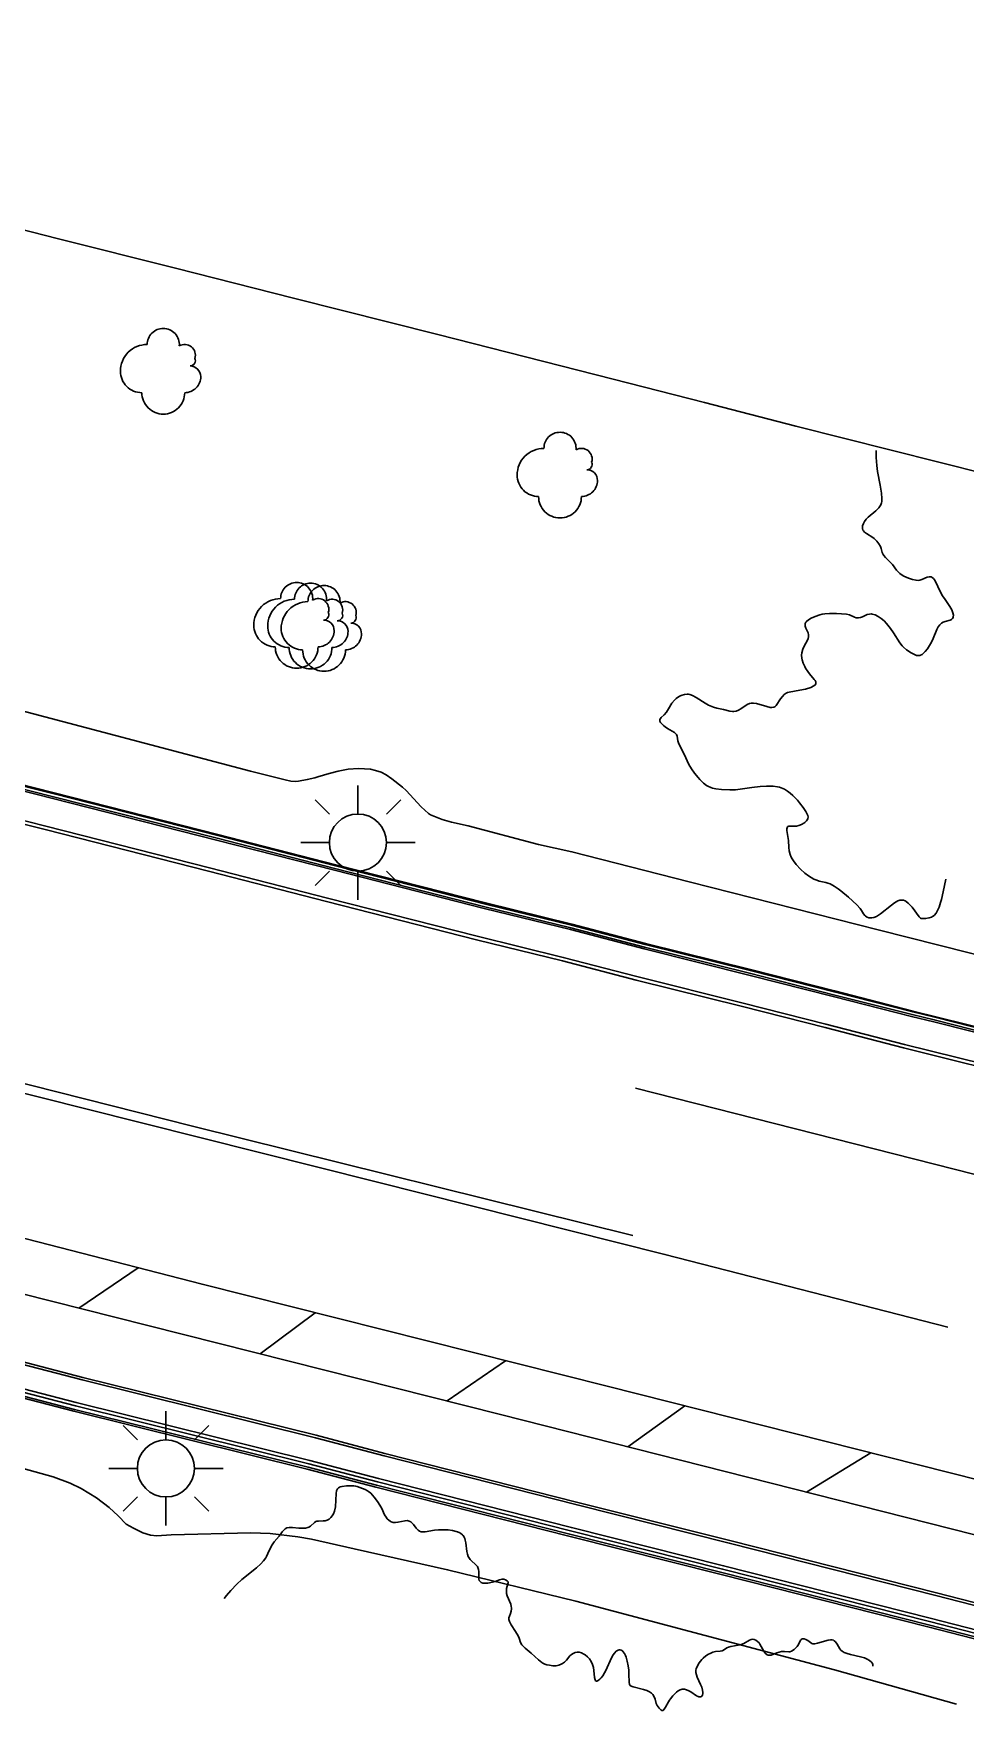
# Model space of a CAD drawing. Header units: metres. Extents: x 585772 to 587013, y 4140825 to 4141582.
# Drawn here: x 586360.18 to 586381.59, y 4141465.5 to 4141504.02 of the extents above; entities that cross this region are included whole.
import ezdxf

# ---------------------------------------------------------------- set-up
doc = ezdxf.new("R2010")
doc.units = ezdxf.units.M
doc.header["$MEASUREMENT"] = 0
for name, color, linetype, lineweight in [('BACK_OF_CURB', 5, 'Continuous', 30), ('BOTTOM_OF_CURB', 3, 'Continuous', 30), ('BUILDING', 1, 'Continuous', 30), ('FOOT_PATH', 2, 'Continuous', 30), ('GUTTER', 30, 'Continuous', 30), ('LIGHT_POLE', 5, 'Continuous', 30), ('PAINT_STRIPE', 4, 'Continuous', 30), ('SHRUB', 14, 'Continuous', 30), ('TOP_OF_CURB', 1, 'Continuous', 30)]:
    doc.layers.add(name, color=color, linetype=linetype, lineweight=lineweight)
doc.layers.add('PAVED_ROAD', color=140, linetype='Continuous', lineweight=30, true_color=0x38a9ff)
doc.layers.add('TREELINE', color=80, linetype='Continuous', lineweight=30, true_color=0x36ff17)

# ---------------------------------------------------------------- blocks, each defined once
blk = doc.blocks.new('SYM205')
at = {"color": 0, "linetype": 'ByBlock', "lineweight": -2}
for p, q in [((0, 0.25), (0, 0.5)), ((-0.25, 0.25), (-0.375, 0.375)), ((0.25, 0.25), (0.375, 0.375)), ((0.25, 0), (0.5, 0)), ((-0.25, -0.25), (-0.375, -0.375)), ((0, -0.25), (0, -0.5)), ((0.25, -0.25), (0.375, -0.375))]:
    blk.add_line(p, q, dxfattribs=at)
at = {"color": 0, "linetype": 'ByBlock', "lineweight": -2, "flags": 128}
blk.add_lwpolyline([(-0.5, 0), (-0.25, 0, 1), (0.25, 0, 1), (-0.25, 0)], format="xyb", dxfattribs=at)
blk = doc.blocks.new('SYM205_1')
at = {"layer": 'LIGHT_POLE', "xscale": 26.246667, "yscale": 26.246667, "zscale": 26.246667}
blk.add_blockref('SYM205', (0, 0), dxfattribs=at)
blk = doc.blocks.new('SYM003')
at = {"layer": 'LIGHT_POLE', "xscale": 0.5, "yscale": 0.5, "zscale": 0.5}
blk.add_blockref('SYM205_1', (0, 0), dxfattribs=at)
blk = doc.blocks.new('SYM231')
at = {"layer": 'SHRUB'}
for centre, radius, start, end in [((0.298974, 5.855085), 3.69093474259322, 89.999957, 180.000043), ((0.29898, 5.855085), 3.690934742593219, 354.734283, 90.000043), ((-3.391965, -0.296476), 6.151557904322032, 89.999957, 180.000043), ((5.220229, 3.394459), 2.460623161728813, 342.885514, 120.419776), ((6.45054, 2.164144), 1.230311580864406, 269.999957, 24.295265), ((6.450541, -1.526791), 2.460623161728813, 359.999957, 90.000043), ((-4.622277, -0.296484), 4.921246323457626, 179.999957, 270.000043), ((5.22023, -1.526796), 3.690934742593219, 269.999957, 4.3e-05), ((0.298973, -5.217734), 4.921246323457627, 179.999957, 270.000043), ((0.298981, -5.217734), 4.921246323457626, 269.999957, 4.3e-05)]:
    blk.add_arc(centre, radius, start, end, dxfattribs=at)
blk = doc.blocks.new('SYM006')
at = {"layer": 'SHRUB', "xscale": 0.5, "yscale": 0.5, "zscale": 0.5}
blk.add_blockref('SYM231', (0, 0), dxfattribs=at)

msp = doc.modelspace()

# ---------------------------------------------------------------- linework, layer by layer
at = {"layer": 'BACK_OF_CURB'}
for points in [[(586383.437971, 4141480.778824, -20.477), (586380.885132, 4141481.427509, -20.489591), (586380.373475, 4141481.546164, -20.492115), (586378.569884, 4141482.004637, -20.501), (586376.670639, 4141482.487813, -20.509), (586374.230135, 4141483.097376, -20.526), (586372.536643, 4141483.541566, -20.535), (586370.558239, 4141484.024956, -20.552), (586367.120303, 4141484.902738, -20.575), (586364.411024, 4141485.596602, -20.592), (586360.652178, 4141486.552717, -20.613), (586358.116883, 4141487.195147, -20.633)], [(586358.10583, 4141473.201789, -20.605), (586361.123624, 4141472.417483, -20.588), (586366.485606, 4141471.090676, -20.558), (586368.061147, 4141470.672707, -20.543), (586372.496148, 4141469.546505, -20.521), (586375.989481, 4141468.669259, -20.503), (586380.737147, 4141467.465003, -20.471), (586384.606815, 4141466.471665, -20.452)]]:
    msp.add_polyline3d(points, dxfattribs=at)
at = {"layer": 'BOTTOM_OF_CURB'}
for points in [[(586383.412143, 4141480.675202, -20.626), (586380.856359, 4141481.320409, -20.641843), (586380.346997, 4141481.439056, -20.645), (586378.543525, 4141481.90115, -20.647), (586376.644535, 4141482.384261, -20.659), (586374.203648, 4141482.993919, -20.674), (586372.510421, 4141483.43804, -20.689), (586370.532355, 4141483.921347, -20.689), (586367.093846, 4141484.799276, -20.721), (586364.384613, 4141485.493128, -20.742), (586360.6259, 4141486.449209, -20.767), (586358.090673, 4141487.091622, -20.785)], [(586358.145357, 4141473.356832, -20.755), (586361.162965, 4141472.572574, -20.738), (586366.525338, 4141471.24567, -20.708), (586368.101351, 4141470.827576, -20.693), (586372.535323, 4141469.701635, -20.671), (586376.028635, 4141468.824394, -20.653), (586380.776707, 4141467.620035, -20.621), (586384.646597, 4141466.626641, -20.602)]]:
    msp.add_polyline3d(points, dxfattribs=at)
at = {"layer": 'BUILDING'}
msp.add_polyline3d([(586342.488854, 4141504.085011, -19.340882), (586345.969896, 4141503.203828, -19.327842), (586347.2699, 4141502.870271, -19.323212), (586348.832736, 4141502.474572, -19.32108), (586349.719759, 4141502.251095, -19.320349), (586350.199653, 4141502.12383, -19.32364), (586350.157951, 4141501.990284, -19.324605), (586351.204312, 4141501.733784, -19.328854), (586353.306197, 4141501.203337, -19.331231), (586355.382326, 4141500.675701, -19.331092), (586357.458455, 4141500.148065, -19.33204), (586360.726322, 4141499.316479, -19.337657), (586363.44024, 4141498.627965, -19.345867), (586366.154158, 4141497.939451, -19.357587), (586369.46324, 4141497.109417, -19.372577), (586371.47844, 4141496.5956, -19.381718), (586373.49364, 4141496.081783, -19.387296), (586375.592621, 4141495.543057, -19.388449), (586377.691602, 4141495.004331, -19.391173), (586379.879317, 4141494.452375, -19.393367), (586382.067032, 4141493.90042, -19.392108)], dxfattribs=at)
at = {"layer": 'FOOT_PATH'}
for points in [[(586359.359693, 4141488.60481, -20.596023), (586365.162053, 4141487.074743, -20.563995), (586365.963173, 4141486.876617, -20.558), (586366.092181, 4141486.850277, -20.556), (586366.197495, 4141486.842375, -20.555), (586366.268581, 4141486.850277, -20.554), (586366.468676, 4141486.884519, -20.551), (586366.642442, 4141486.924029, -20.548), (586366.709086, 4141486.943125, -20.547), (586366.969736, 4141487.024779, -20.54), (586367.175096, 4141487.077459, -20.536), (586367.409418, 4141487.124871, -20.531), (586367.646372, 4141487.140675, -20.528), (586367.780646, 4141487.132773, -20.528), (586367.920186, 4141487.122237, -20.529), (586368.038663, 4141487.090629, -20.528), (586368.162406, 4141487.051119, -20.528), (586368.283516, 4141486.993171, -20.529), (586368.409892, 4141486.898347, -20.53), (586368.652112, 4141486.711333, -20.531), (586368.740171, 4141486.630455, -20.531), (586369.086199, 4141486.255675, -20.532), (586369.164996, 4141486.181076, -20.532), (586369.25376, 4141486.102808, -20.532), (586369.301903, 4141486.077221, -20.532), (586369.410225, 4141486.030562, -20.531), (586369.568195, 4141485.966029, -20.529), (586369.778821, 4141485.905447, -20.527), (586370.163214, 4141485.821159, -20.522), (586371.776478, 4141485.391487, -20.509403), (586372.546745, 4141485.227191, -20.507), (586375.236836, 4141484.535108, -20.497), (586379.579643, 4141483.433725, -20.476367), (586385.185466, 4141482.017743, -20.446)], [(586383.443934, 4141480.803502, -20.474), (586380.379382, 4141481.567208, -20.487), (586378.576224, 4141482.029221, -20.492), (586376.676844, 4141482.512431, -20.502), (586374.236432, 4141483.121971, -20.519), (586372.542877, 4141483.566177, -20.53), (586370.564392, 4141484.049587, -20.542), (586367.126592, 4141484.927334, -20.568), (586364.417302, 4141485.621201, -20.583), (586360.658426, 4141486.577324, -20.608), (586358.123114, 4141487.219759, -20.627)], [(586384.589842, 4141466.426961, -20.456), (586380.720312, 4141467.420264, -20.477456), (586375.9729, 4141468.624455, -20.505618), (586372.479555, 4141469.501704, -20.525), (586368.043909, 4141470.62807, -20.544611), (586366.468663, 4141471.045961, -20.551145), (586361.106926, 4141472.372707, -20.583322), (586358.089016, 4141473.157044, -20.604)], [(586359.946175, 4141471.059946, -20.568263), (586360.628918, 4141470.865379, -20.562), (586361.025159, 4141470.717875, -20.557), (586361.278568, 4141470.602637, -20.555), (586361.628734, 4141470.385991, -20.55), (586361.919004, 4141470.164735, -20.548), (586362.121731, 4141469.971136, -20.545), (586362.306029, 4141469.782146, -20.538), (586362.476505, 4141469.685347, -20.535), (586362.693055, 4141469.579328, -20.532), (586362.86353, 4141469.528624, -20.528), (586363.010969, 4141469.510185, -20.527), (586363.342705, 4141469.533233, -20.525423), (586365.170133, 4141469.580624, -20.526), (586365.6136, 4141469.564491, -20.528), (586366.25058, 4141469.491892, -20.528), (586366.565038, 4141469.435425, -20.529), (586367.546586, 4141469.213341, -20.527773), (586369.691353, 4141468.733376, -20.518), (586372.640407, 4141468.01343, -20.503), (586378.574673, 4141466.4359, -20.472), (586381.382624, 4141465.64537, -20.454)]]:
    msp.add_polyline3d(points, dxfattribs=at)
at = {"layer": 'GUTTER'}
for points in [[(586383.253923, 4141480.036678, -20.578618), (586380.18582, 4141480.801269, -20.593977), (586378.380791, 4141481.263761, -20.60067), (586376.483734, 4141481.74638, -20.609), (586374.040488, 4141482.356628, -20.625), (586372.348891, 4141482.800321, -20.636), (586370.372912, 4141483.283119, -20.647782), (586366.930872, 4141484.161949, -20.67337), (586364.221926, 4141484.855727, -20.691), (586360.464025, 4141485.811602, -20.713), (586357.929219, 4141486.453909, -20.731)], [(586384.779768, 4141467.145422, -20.565), (586380.909135, 4141468.139007, -20.588), (586376.159703, 4141469.343711, -20.617), (586372.66646, 4141470.220935, -20.637), (586368.235935, 4141471.346001, -20.659685), (586366.658342, 4141471.764514, -20.667376), (586361.294657, 4141473.091742, -20.698911), (586358.277674, 4141473.875838, -20.719)]]:
    msp.add_polyline3d(points, dxfattribs=at)
at = {"layer": 'PAINT_STRIPE', "extrusion": (-0.0046709721439356, 0.0011869918816996, 0.9999883864673146), "elevation": 2156.529468, "flags": 128}
msp.add_lwpolyline([(586367.517468, 4141480.154079), (586377.572553, 4141477.598901)], dxfattribs=at)
at = {"layer": 'PAINT_STRIPE', "extrusion": (-0.0255797175665375, -0.0174380858229366, 0.9995206807325439), "elevation": -87238.973604, "flags": 128}
msp.add_lwpolyline([(-3091678.60963, 2815946.47309), (-3091678.60963, 2815944.825706)], dxfattribs=at)
at = {"layer": 'PAINT_STRIPE', "extrusion": (-0.0202998131725818, -0.0151972602477518, 0.9996784287290191), "elevation": -74862.767701, "flags": 128}
msp.add_lwpolyline([(-2963930.662261, 2950448.884221), (-2963930.662261, 2950447.306823)], dxfattribs=at)
at = {"layer": 'PAINT_STRIPE', "extrusion": (-0.0136433842969563, -0.009439074825853, 0.9998623714948761), "elevation": -47112.32396, "flags": 128}
msp.add_lwpolyline([(586316.160449, 4141213.325701), (586314.822016, 4141212.399843)], dxfattribs=at)
at = {"layer": 'PAINT_STRIPE', "extrusion": (-0.017147426927447, -0.0122338553248012, 0.999778124652495), "elevation": -60741.534696, "flags": 128}
msp.add_lwpolyline([(-3030824.830604, 2882020.395729), (-3030824.830604, 2882018.781617)], dxfattribs=at)
at = {"layer": 'PAINT_STRIPE', "extrusion": (-0.0201939494885068, -0.0123501356390851, 0.9997198000208619), "elevation": -63009.555243, "flags": 128}
msp.add_lwpolyline([(-3227174.373333, 2660261.732608), (-3227174.373333, 2660263.464678)], dxfattribs=at)
at = {"layer": 'PAINT_STRIPE'}
for points in [[(586329.003287, 4141487.524133, -20.768), (586337.565598, 4141485.350176, -20.705911), (586346.127909, 4141483.17622, -20.647371), (586354.69022, 4141481.002264, -20.592564), (586361.353812, 4141479.327388, -20.553832), (586368.017405, 4141477.652513, -20.515832), (586374.680997, 4141475.977637, -20.481897), (586381.181439, 4141474.303938, -20.453)], [(586329.068107, 4141487.715589, -20.769), (586337.759174, 4141485.517646, -20.706698), (586346.450241, 4141483.319702, -20.648991), (586355.141309, 4141481.121759, -20.595707), (586363.832376, 4141478.923815, -20.543213), (586373.945718, 4141476.407973, -20.487)], [(586382.657386, 4141470.60211, -20.499), (586373.355166, 4141472.94723, -20.54675), (586364.052946, 4141475.29235, -20.59514), (586357.506057, 4141476.974578, -20.6325), (586350.959169, 4141478.656806, -20.67037), (586344.41228, 4141480.339034, -20.71155), (586336.117928, 4141482.202646, -20.766498), (586327.823575, 4141484.066257, -20.822)], [(586327.610597, 4141483.417209, -20.832), (586338.514337, 4141480.46684, -20.766066), (586346.611628, 4141478.425668, -20.721), (586354.708919, 4141476.384496, -20.679688), (586362.806209, 4141474.343324, -20.6355), (586370.9035, 4141472.302152, -20.588515), (586382.28699, 4141469.411778, -20.527)]]:
    msp.add_polyline3d(points, dxfattribs=at)
at = {"layer": 'PAVED_ROAD'}
for points in [[(586383.234662, 4141479.958949, -20.578618), (586380.1662, 4141480.72363, -20.593977), (586378.360981, 4141481.186171, -20.60067), (586376.46416, 4141481.66873, -20.609), (586374.020626, 4141482.27905, -20.625), (586372.329228, 4141482.72269, -20.636), (586370.353503, 4141483.205426, -20.647782), (586366.911033, 4141484.084366, -20.67337), (586364.202122, 4141484.778135, -20.691), (586360.444319, 4141485.733985, -20.713), (586357.909565, 4141486.376278, -20.731)], [(586384.795073, 4141467.205047, -20.565), (586380.924356, 4141468.198654, -20.588), (586376.174767, 4141469.403397, -20.617), (586372.681532, 4141470.280619, -20.637), (586368.251403, 4141471.405584, -20.659685), (586366.673628, 4141471.824145, -20.667376), (586361.309793, 4141473.151411, -20.698911), (586358.292881, 4141473.935488, -20.719)]]:
    msp.add_polyline3d(points, dxfattribs=at)
at = {"layer": 'TOP_OF_CURB'}
for points in [[(586383.422461, 4141480.716842, -20.477), (586380.870046, 4141481.36542, -20.489591), (586380.358386, 4141481.484075, -20.492115), (586378.554137, 4141481.942715, -20.501), (586376.655021, 4141482.425858, -20.509), (586374.214288, 4141483.035479, -20.526), (586372.520955, 4141483.479627, -20.535), (586370.542753, 4141483.962968, -20.552), (586367.104474, 4141484.840837, -20.575), (586364.395223, 4141485.534694, -20.592), (586360.636456, 4141486.490789, -20.613), (586358.101202, 4141487.133209, -20.633)], [(586358.125594, 4141473.27931, -20.605), (586361.143294, 4141472.495029, -20.588), (586366.505472, 4141471.168173, -20.558), (586368.081249, 4141470.750142, -20.543), (586372.515736, 4141469.62407, -20.521), (586376.009058, 4141468.746826, -20.503), (586380.756927, 4141467.542519, -20.471), (586384.626706, 4141466.549153, -20.452)]]:
    msp.add_polyline3d(points, dxfattribs=at)
at = {"layer": 'TREELINE'}
for points in [[(586379.533912, 4141494.445506, -19.433), (586379.536514, 4141494.282895, -19.437), (586379.548315, 4141494.096493, -19.441), (586379.566032, 4141493.961289, -19.443), (586379.626996, 4141493.648264, -19.446), (586379.656587, 4141493.465273, -19.449), (586379.666285, 4141493.341223, -19.451), (586379.662269, 4141493.268627, -19.454), (586379.657, 4141493.240813, -19.455), (586379.63987, 4141493.191692, -19.457), (586379.628128, 4141493.169648, -19.459), (586379.598587, 4141493.12875, -19.462), (586379.526636, 4141493.058011, -19.469), (586379.349237, 4141492.90994, -19.483191), (586379.302928, 4141492.863369, -19.48417), (586379.265835, 4141492.813725, -19.481), (586379.241932, 4141492.768411, -19.478309), (586379.223407, 4141492.711416, -19.478), (586379.219352, 4141492.672297, -19.479), (586379.220642, 4141492.65301, -19.479), (586379.231241, 4141492.615994, -19.479), (586379.241102, 4141492.598671, -19.48), (586379.270385, 4141492.566842, -19.481), (586379.309844, 4141492.537485, -19.4795), (586379.454614, 4141492.446537, -19.48231), (586379.487856, 4141492.420733, -19.485), (586379.547516, 4141492.363736, -19.488), (586379.596105, 4141492.30233, -19.49), (586379.63126, 4141492.239849, -19.492), (586379.648845, 4141492.19234, -19.493), (586379.675976, 4141492.100407, -19.496), (586379.695837, 4141492.055478, -19.498), (586379.709598, 4141492.033162, -19.499), (586379.7516, 4141491.983063, -19.501), (586379.858644, 4141491.881136, -19.506), (586379.909285, 4141491.828012, -19.508), (586380.003789, 4141491.69618, -19.514), (586380.038265, 4141491.654277, -19.515), (586380.080555, 4141491.615177, -19.517), (586380.108592, 4141491.595036, -19.518), (586380.172434, 4141491.55849, -19.519), (586380.27643, 4141491.513584, -19.52), (586380.372405, 4141491.481484, -19.521), (586380.453571, 4141491.461932, -19.521), (586380.497003, 4141491.459276, -19.521), (586380.538277, 4141491.465382, -19.52), (586380.582689, 4141491.480507, -19.518), (586380.706198, 4141491.532132, -19.517), (586380.752639, 4141491.542388, -19.517), (586380.782926, 4141491.541061, -19.517), (586380.797038, 4141491.537334, -19.517), (586380.823646, 4141491.523624, -19.517), (586380.848702, 4141491.501397, -19.517), (586380.872927, 4141491.470444, -19.519), (586380.89704, 4141491.430556, -19.519), (586381.004474, 4141491.205908, -19.523), (586381.059861, 4141491.104006, -19.524), (586381.116107, 4141491.017722, -19.525), (586381.228887, 4141490.85668, -19.527), (586381.272605, 4141490.782065, -19.528), (586381.298684, 4141490.717223, -19.528), (586381.309208, 4141490.658593, -19.529), (586381.307051, 4141490.624329, -19.529), (586381.303101, 4141490.608953, -19.529), (586381.289259, 4141490.582225, -19.53), (586381.267228, 4141490.561548, -19.532), (586381.237096, 4141490.547124, -19.533), (586381.116797, 4141490.516058, -19.535), (586381.073778, 4141490.50009, -19.537), (586381.032823, 4141490.476476, -19.539), (586380.994544, 4141490.44075, -19.541), (586380.95985, 4141490.391273, -19.543), (586380.928803, 4141490.331841, -19.545), (586380.840912, 4141490.121336, -19.553), (586380.804373, 4141490.042564, -19.556), (586380.760112, 4141489.961476, -19.56), (586380.712809, 4141489.888374, -19.565), (586380.664124, 4141489.826243, -19.574), (586380.639781, 4141489.800226, -19.576), (586380.592133, 4141489.760155, -19.579), (586380.554197, 4141489.74016, -19.581), (586380.535743, 4141489.734451, -19.581), (586380.499448, 4141489.730583, -19.582), (586380.463419, 4141489.735413, -19.58), (586380.426995, 4141489.747297, -19.58), (586380.335946, 4141489.793944, -19.582), (586380.230146, 4141489.864366, -19.58), (586380.162927, 4141489.921887, -19.579), (586380.132085, 4141489.95378, -19.578), (586380.07762, 4141490.023008, -19.575), (586379.933418, 4141490.257412, -19.562), (586379.862112, 4141490.356793, -19.557), (586379.772364, 4141490.467012, -19.556), (586379.715075, 4141490.527769, -19.553), (586379.6513, 4141490.583062, -19.55), (586379.580841, 4141490.629675, -19.548), (586379.509528, 4141490.664507, -19.546), (586379.444701, 4141490.684485, -19.545), (586379.423423, 4141490.687579, -19.545), (586379.384935, 4141490.686997, -19.545), (586379.330757, 4141490.672167, -19.545), (586379.223822, 4141490.625141, -19.547), (586379.17438, 4141490.608045, -19.547), (586379.124362, 4141490.598729, -19.546), (586379.099857, 4141490.598429, -19.546), (586379.078625, 4141490.601078, -19.546), (586379.03759, 4141490.613084, -19.545), (586378.920907, 4141490.666812, -19.542), (586378.853915, 4141490.683347, -19.541), (586378.621345, 4141490.698413, -19.536), (586378.464913, 4141490.699824, -19.532), (586378.352327, 4141490.689671, -19.531), (586378.295386, 4141490.679616, -19.531), (586378.239135, 4141490.666409, -19.531), (586378.132569, 4141490.632515, -19.531), (586378.040362, 4141490.591941, -19.53), (586377.980953, 4141490.55651, -19.531), (586377.932952, 4141490.514083, -19.533), (586377.921907, 4141490.499558, -19.534), (586377.90698, 4141490.469724, -19.536), (586377.901305, 4141490.438616, -19.538), (586377.90452, 4141490.405956, -19.542), (586377.919105, 4141490.363746, -19.546), (586377.971829, 4141490.251581, -19.557), (586377.983627, 4141490.206184, -19.561), (586377.983233, 4141490.165849, -19.564), (586377.973292, 4141490.125439, -19.567), (586377.955867, 4141490.084145, -19.57), (586377.881967, 4141489.95147, -19.579), (586377.847831, 4141489.879201, -19.584), (586377.824539, 4141489.798578, -19.59), (586377.81896, 4141489.739541, -19.596), (586377.824561, 4141489.672566, -19.604), (586377.832454, 4141489.635666, -19.607), (586377.857443, 4141489.559537, -19.615), (586377.893196, 4141489.482302, -19.624), (586377.914545, 4141489.444019, -19.629), (586377.963058, 4141489.369619, -19.635), (586378.004358, 4141489.315993, -19.639), (586378.11373, 4141489.18592, -19.646), (586378.132727, 4141489.157398, -19.648), (586378.145632, 4141489.130425, -19.649), (586378.151069, 4141489.104976, -19.652), (586378.14766, 4141489.081026, -19.655), (586378.134028, 4141489.058551, -19.658), (586378.10356, 4141489.03375, -19.662), (586378.033919, 4141489.00039, -19.67), (586377.912531, 4141488.963107, -19.68), (586377.781096, 4141488.93408, -19.689), (586377.534528, 4141488.890677, -19.705), (586377.498494, 4141488.880894, -19.708), (586377.467271, 4141488.86821, -19.71), (586377.425247, 4141488.840435, -19.716), (586377.381146, 4141488.795516, -19.724), (586377.338556, 4141488.74026, -19.734), (586377.235755, 4141488.587543, -19.76), (586377.206656, 4141488.558372, -19.766), (586377.183776, 4141488.54587, -19.768), (586377.139757, 4141488.538567, -19.771), (586377.101332, 4141488.541929, -19.772), (586377.021277, 4141488.560817, -19.772), (586376.785859, 4141488.629269, -19.771), (586376.71611, 4141488.640623, -19.771), (586376.667356, 4141488.640479, -19.774), (586376.625583, 4141488.632553, -19.776), (586376.571026, 4141488.608723, -19.782), (586376.427087, 4141488.508234, -19.804), (586376.376393, 4141488.479081, -19.811), (586376.322779, 4141488.458028, -19.816), (586376.266349, 4141488.449065, -19.82), (586376.237208, 4141488.449368, -19.821), (586376.177609, 4141488.457166, -19.822), (586376.026095, 4141488.494867, -19.822), (586375.874417, 4141488.526103, -19.823), (586375.79919, 4141488.545955, -19.823), (586375.761318, 4141488.559409, -19.823), (586375.684625, 4141488.595334, -19.82), (586375.606615, 4141488.640666, -19.816), (586375.401695, 4141488.772144, -19.804), (586375.314589, 4141488.816629, -19.802), (586375.255483, 4141488.836229, -19.802), (586375.225595, 4141488.841946, -19.803), (586375.195474, 4141488.844468, -19.804), (586375.134841, 4141488.839434, -19.807), (586375.075241, 4141488.822912, -19.811), (586375.018673, 4141488.797611, -19.816), (586374.943881, 4141488.749132, -19.826), (586374.899109, 4141488.709211, -19.832), (586374.84451, 4141488.640927, -19.844), (586374.767003, 4141488.509368, -19.865), (586374.717284, 4141488.435876, -19.878), (586374.661888, 4141488.371162, -19.889), (586374.598634, 4141488.312124, -19.9), (586374.579609, 4141488.290037, -19.904), (586374.567661, 4141488.267076, -19.906), (586374.565116, 4141488.242079, -19.91), (586374.568456, 4141488.227101, -19.912), (586374.584652, 4141488.194919, -19.917), (586374.611654, 4141488.160897, -19.922), (586374.647204, 4141488.126392, -19.927), (586374.689044, 4141488.092757, -19.931), (586374.74503, 4141488.054926, -19.936), (586374.900575, 4141487.961743, -19.949), (586374.922633, 4141487.944918, -19.952), (586374.947183, 4141487.919136, -19.955), (586374.966116, 4141487.881404, -19.96), (586374.978365, 4141487.770748, -19.979), (586374.999243, 4141487.708265, -19.988), (586375.12424, 4141487.467578, -20.026), (586375.235564, 4141487.233583, -20.063), (586375.293589, 4141487.131423, -20.079), (586375.364373, 4141487.02757, -20.094), (586375.443809, 4141486.928233, -20.109), (586375.484949, 4141486.882492, -20.115), (586375.566431, 4141486.803336, -20.125), (586375.634452, 4141486.750917, -20.13), (586375.66814, 4141486.73023, -20.131), (586375.737626, 4141486.69809, -20.133), (586375.774527, 4141486.685913, -20.133), (586375.855401, 4141486.667529, -20.132), (586375.979999, 4141486.652091, -20.128), (586376.17595, 4141486.644808, -20.119), (586376.300291, 4141486.649501, -20.112), (586376.358107, 4141486.654857, -20.108), (586376.677258, 4141486.70549, -20.085), (586376.868275, 4141486.726562, -20.072), (586377.012998, 4141486.734349, -20.063), (586377.165876, 4141486.730038, -20.056), (586377.264862, 4141486.716501, -20.052), (586377.311795, 4141486.705647, -20.052), (586377.391197, 4141486.678236, -20.051), (586377.428197, 4141486.661085, -20.052), (586377.497472, 4141486.620732, -20.055), (586377.561355, 4141486.573434, -20.058), (586377.620929, 4141486.520533, -20.063), (586377.726764, 4141486.408456, -20.074), (586377.773684, 4141486.352528, -20.08), (586377.856765, 4141486.243394, -20.091), (586377.920384, 4141486.147473, -20.102), (586377.943047, 4141486.107614, -20.106), (586377.964269, 4141486.056668, -20.112), (586377.969391, 4141486.02677, -20.116), (586377.962653, 4141485.984887, -20.121), (586377.948033, 4141485.957114, -20.126), (586377.93366, 4141485.938068, -20.129), (586377.895068, 4141485.900042, -20.136), (586377.871602, 4141485.881992, -20.139), (586377.818208, 4141485.850142, -20.146), (586377.758709, 4141485.827056, -20.151), (586377.707392, 4141485.817202, -20.155), (586377.667075, 4141485.81508, -20.156), (586377.558066, 4141485.817065, -20.159), (586377.529786, 4141485.813532, -20.16), (586377.507572, 4141485.804413, -20.162), (586377.499122, 4141485.797104, -20.163), (586377.487864, 4141485.776327, -20.166), (586377.483119, 4141485.748611, -20.17), (586377.483499, 4141485.715745, -20.175), (586377.520207, 4141485.484808, -20.21), (586377.526035, 4141485.326369, -20.235), (586377.534067, 4141485.250516, -20.248), (586377.556615, 4141485.164498, -20.261), (586377.583797, 4141485.101936, -20.27), (586377.606772, 4141485.060956, -20.276), (586377.633778, 4141485.019157, -20.282), (586377.696361, 4141484.935875, -20.292), (586377.798424, 4141484.822139, -20.307), (586377.898429, 4141484.730523, -20.318), (586377.982963, 4141484.669732, -20.325), (586378.106799, 4141484.599552, -20.33), (586378.175177, 4141484.569466, -20.332), (586378.229133, 4141484.553202, -20.332), (586378.382575, 4141484.520887, -20.33), (586378.427504, 4141484.50734, -20.331), (586378.47946, 4141484.486446, -20.332), (586378.573223, 4141484.435603, -20.335), (586378.662969, 4141484.374039, -20.34), (586378.720083, 4141484.330418, -20.344), (586378.896214, 4141484.183166, -20.357), (586379.087996, 4141484.005859, -20.375), (586379.167734, 4141483.919913, -20.383), (586379.19699, 4141483.879668, -20.387), (586379.244943, 4141483.802183, -20.396), (586379.273908, 4141483.765138, -20.399), (586379.29093, 4141483.748626, -20.4), (586379.326759, 4141483.724404, -20.402), (586379.364388, 4141483.71029, -20.403), (586379.385267, 4141483.70626, -20.403), (586379.430851, 4141483.705288, -20.401), (586379.481138, 4141483.71515, -20.399), (586379.53915, 4141483.739196, -20.393), (586379.637548, 4141483.801736, -20.381), (586379.886725, 4141484.001076, -20.345), (586379.95926, 4141484.053054, -20.335), (586380.036135, 4141484.095939, -20.326), (586380.077498, 4141484.11074, -20.322), (586380.11875, 4141484.117354, -20.32), (586380.160113, 4141484.114084, -20.319), (586380.201807, 4141484.099233, -20.319), (586380.225162, 4141484.085501, -20.32), (586380.271726, 4141484.048095, -20.323), (586380.317001, 4141484.001355, -20.328), (586380.359671, 4141483.949986, -20.333), (586380.519002, 4141483.73196, -20.358), (586380.543069, 4141483.708645, -20.36), (586380.555438, 4141483.700832, -20.362), (586380.568962, 4141483.695223, -20.363), (586380.602272, 4141483.689542, -20.362), (586380.669032, 4141483.690985, -20.36), (586380.749683, 4141483.704802, -20.354), (586380.804711, 4141483.724008, -20.347), (586380.830821, 4141483.737339, -20.343), (586380.865953, 4141483.761962, -20.337), (586380.913038, 4141483.813678, -20.325), (586380.95509, 4141483.888119, -20.309), (586380.981276, 4141483.953142, -20.296), (586381.013804, 4141484.057621, -20.276), (586381.03342, 4141484.132654, -20.262), (586381.07284, 4141484.303604, -20.229), (586381.13496, 4141484.597127, -20.174)], [(586364.561006, 4141468.068703, -20.193), (586364.613732, 4141468.137962, -20.207), (586364.713157, 4141468.257921, -20.232), (586364.848134, 4141468.399181, -20.261), (586364.96758, 4141468.506377, -20.283), (586365.300612, 4141468.773549, -20.34), (586365.403219, 4141468.86892, -20.359), (586365.463932, 4141468.935626, -20.374), (586365.513935, 4141469.003214, -20.386), (586365.533912, 4141469.036929, -20.393), (586365.566053, 4141469.103855, -20.406), (586365.621138, 4141469.234809, -20.433), (586365.659346, 4141469.302813, -20.445), (586365.71013, 4141469.373345, -20.46), (586365.819033, 4141469.507446, -20.488), (586365.891158, 4141469.601706, -20.505), (586365.942929, 4141469.657566, -20.515), (586365.961159, 4141469.671884, -20.518), (586365.99855, 4141469.691737, -20.521), (586366.05937, 4141469.704395, -20.5225), (586366.130062, 4141469.704129, -20.521), (586366.271622, 4141469.691573, -20.521406), (586366.364716, 4141469.687289, -20.524), (586366.424198, 4141469.690054, -20.525), (586366.478003, 4141469.699724, -20.526), (586366.501809, 4141469.707794, -20.526), (586366.542356, 4141469.730653, -20.529696), (586366.634966, 4141469.8173, -20.535), (586366.667127, 4141469.838223, -20.536), (586366.685192, 4141469.844995, -20.536), (586366.724984, 4141469.852151, -20.536), (586366.834907, 4141469.854229, -20.537), (586366.878142, 4141469.858392, -20.537), (586366.927977, 4141469.872973, -20.538), (586366.972393, 4141469.897386, -20.538), (586367.011014, 4141469.929867, -20.539), (586367.04346, 4141469.968651, -20.54), (586367.072715, 4141470.018962, -20.541), (586367.094165, 4141470.075766, -20.541), (586367.11335, 4141470.174377, -20.542), (586367.129404, 4141470.484383, -20.547), (586367.14129, 4141470.542705, -20.548), (586367.164365, 4141470.590397, -20.549), (586367.188213, 4141470.61527, -20.549), (586367.203182, 4141470.625401, -20.55), (586367.222139, 4141470.634701, -20.55), (586367.266253, 4141470.648165, -20.55), (586367.365379, 4141470.660223, -20.55), (586367.534271, 4141470.663031, -20.55), (586367.57754, 4141470.655751, -20.55), (586367.615592, 4141470.644823, -20.55), (586367.800607, 4141470.574143, -20.549), (586367.8525, 4141470.548052, -20.549), (586367.877787, 4141470.531783, -20.549), (586367.928006, 4141470.489391, -20.548), (586368.003267, 4141470.403203, -20.547), (586368.082812, 4141470.296823, -20.546), (586368.13791, 4141470.216754, -20.545), (586368.181277, 4141470.141722, -20.544), (586368.241815, 4141469.997572, -20.542), (586368.278108, 4141469.937594, -20.541), (586368.305634, 4141469.903382, -20.541), (586368.338214, 4141469.87183, -20.54), (586368.37571, 4141469.845488, -20.54), (586368.396259, 4141469.835067, -20.539), (586368.44087, 4141469.821319, -20.539), (586368.494835, 4141469.818374, -20.538), (586368.551859, 4141469.825056, -20.538), (586368.716592, 4141469.858968, -20.538), (586368.766397, 4141469.860707, -20.538), (586368.809299, 4141469.852505, -20.538), (586368.846815, 4141469.83421, -20.537), (586368.880463, 4141469.80567, -20.537), (586368.907937, 4141469.772236, -20.536), (586368.968313, 4141469.686377, -20.535), (586369.01209, 4141469.640239, -20.534), (586369.047089, 4141469.617725, -20.533), (586369.086496, 4141469.605341, -20.533), (586369.130114, 4141469.602222, -20.533), (586369.179261, 4141469.605692, -20.533), (586369.392395, 4141469.639671, -20.533), (586369.480836, 4141469.648215, -20.532), (586369.590891, 4141469.651086, -20.532), (586369.700566, 4141469.646216, -20.532), (586369.803085, 4141469.633758, -20.532), (586369.891673, 4141469.613863, -20.532), (586369.922442, 4141469.603624, -20.531), (586369.974427, 4141469.579724, -20.531), (586369.996067, 4141469.56618, -20.531), (586370.031694, 4141469.536201, -20.531), (586370.046104, 4141469.519883, -20.531), (586370.069173, 4141469.484885, -20.53), (586370.085983, 4141469.44713, -20.53), (586370.095851, 4141469.415838, -20.529), (586370.109219, 4141469.349935, -20.529), (586370.134213, 4141469.150738, -20.523), (586370.147522, 4141469.092535, -20.521), (586370.166734, 4141469.038366, -20.52), (586370.193507, 4141468.98996, -20.519), (586370.210119, 4141468.968372, -20.518), (586370.248022, 4141468.929627, -20.518), (586370.326925, 4141468.861538, -20.517), (586370.36108, 4141468.824976, -20.516), (586370.375406, 4141468.804513, -20.515), (586370.396347, 4141468.761328, -20.514), (586370.403176, 4141468.738526, -20.514), (586370.410091, 4141468.690302, -20.512), (586370.405646, 4141468.562089, -20.507), (586370.409323, 4141468.515885, -20.503), (586370.419582, 4141468.485081, -20.5), (586370.437351, 4141468.459666, -20.499), (586370.463084, 4141468.440245, -20.495329), (586370.497238, 4141468.427426, -20.494), (586370.547003, 4141468.421561, -20.495), (586370.61368, 4141468.425396, -20.494), (586370.72075, 4141468.446706, -20.498), (586370.783212, 4141468.466232, -20.503), (586370.881741, 4141468.503011, -20.513), (586370.943101, 4141468.517422, -20.518), (586370.984077, 4141468.514613, -20.519), (586371.01925, 4141468.50304, -20.519), (586371.058305, 4141468.480541, -20.517), (586371.078074, 4141468.461368, -20.515), (586371.080464, 4141468.453848, -20.514), (586371.079344, 4141468.433001, -20.511), (586371.046514, 4141468.301539, -20.493), (586371.041408, 4141468.245424, -20.486), (586371.042846, 4141468.217663, -20.483), (586371.04689, 4141468.190331, -20.479), (586371.061185, 4141468.136798, -20.474), (586371.14047, 4141467.941501, -20.459), (586371.155124, 4141467.885559, -20.455), (586371.158263, 4141467.858437, -20.452), (586371.15857, 4141467.831881, -20.451), (586371.151615, 4141467.780363, -20.445), (586371.136116, 4141467.730783, -20.439), (586371.109425, 4141467.665557, -20.426), (586371.100605, 4141467.630631, -20.421), (586371.099593, 4141467.592318, -20.417), (586371.110879, 4141467.546444, -20.415), (586371.152676, 4141467.464272, -20.414), (586371.251201, 4141467.314066, -20.415), (586371.309027, 4141467.215397, -20.412), (586371.334315, 4141467.158083, -20.412), (586371.365775, 4141467.058482, -20.41), (586371.397293, 4141467.007486, -20.409), (586371.418594, 4141466.98379, -20.41), (586371.473892, 4141466.93277, -20.414), (586371.611572, 4141466.818471, -20.419), (586371.78265, 4141466.664932, -20.424636), (586371.8541, 4141466.605423, -20.425), (586371.8775, 4141466.589587, -20.427), (586371.921841, 4141466.56739, -20.425537), (586371.971537, 4141466.551852, -20.422433), (586372.034184, 4141466.537851, -20.42), (586372.106336, 4141466.52846, -20.421), (586372.144036, 4141466.527094, -20.423), (586372.181784, 4141466.528801, -20.424), (586372.244695, 4141466.540096, -20.428), (586372.303498, 4141466.561767, -20.433353), (586372.330744, 4141466.576325, -20.438), (586372.379695, 4141466.612552, -20.443), (586372.420877, 4141466.657058, -20.448459), (586372.498513, 4141466.752952, -20.453615), (586372.538232, 4141466.788633, -20.454), (586372.576213, 4141466.812556, -20.456), (586372.618359, 4141466.829804, -20.459), (586372.664008, 4141466.838754, -20.461), (586372.712495, 4141466.837783, -20.464), (586372.765981, 4141466.824301, -20.465), (586372.823017, 4141466.796615, -20.469), (586372.850947, 4141466.778342, -20.47), (586372.90383, 4141466.734549, -20.473), (586372.950342, 4141466.683244, -20.474), (586372.989691, 4141466.623352, -20.476), (586373.01953, 4141466.556485, -20.477), (586373.039505, 4141466.48814, -20.477), (586373.052063, 4141466.420408, -20.478), (586373.068331, 4141466.258027, -20.478), (586373.078164, 4141466.204394, -20.479), (586373.083207, 4141466.192262, -20.479), (586373.095268, 4141466.178555, -20.48), (586373.102624, 4141466.17532, -20.48), (586373.119592, 4141466.175166, -20.481), (586373.149516, 4141466.187959, -20.482), (586373.187901, 4141466.216198, -20.484), (586373.222213, 4141466.250337, -20.486), (586373.258891, 4141466.298884, -20.487282), (586373.298255, 4141466.366679, -20.485), (586373.322551, 4141466.416483, -20.484891), (586373.454164, 4141466.705523, -20.49873), (586373.495217, 4141466.777388, -20.505), (586373.522782, 4141466.81685, -20.507), (586373.564475, 4141466.861982, -20.508), (586373.606649, 4141466.888579, -20.508), (586373.635056, 4141466.895097, -20.506), (586373.649289, 4141466.894851, -20.505), (586373.677518, 4141466.88731, -20.501), (586373.705021, 4141466.870335, -20.496), (586373.718347, 4141466.858296, -20.494), (586373.755888, 4141466.807913, -20.487), (586373.778271, 4141466.762381, -20.483), (586373.793351, 4141466.722117, -20.48), (586373.818867, 4141466.629777, -20.473), (586373.838011, 4141466.529008, -20.466), (586373.850566, 4141466.4286, -20.459), (586373.856239, 4141466.341889, -20.454), (586373.859683, 4141466.139477, -20.441), (586373.866471, 4141466.107366, -20.438), (586373.877758, 4141466.084853, -20.436), (586373.906347, 4141466.059499, -20.432), (586373.952167, 4141466.040255, -20.429), (586374.191449, 4141465.981098, -20.417), (586374.270897, 4141465.955289, -20.413), (586374.330685, 4141465.927058, -20.409), (586374.371931, 4141465.89808, -20.407), (586374.403445, 4141465.866576, -20.405), (586374.436015, 4141465.817084, -20.402), (586374.459034, 4141465.757861, -20.4), (586374.48546, 4141465.659498, -20.397), (586374.507001, 4141465.612699, -20.394), (586374.554234, 4141465.549406, -20.385), (586374.587003, 4141465.518416, -20.383), (586374.615193, 4141465.501654, -20.381), (586374.632174, 4141465.500387, -20.381), (586374.640481, 4141465.503162, -20.38), (586374.66611, 4141465.526868, -20.38), (586374.694755, 4141465.574107, -20.38), (586374.762113, 4141465.700516, -20.381), (586374.784837, 4141465.736429, -20.382), (586374.808978, 4141465.770042, -20.383), (586374.862756, 4141465.833705, -20.385), (586374.94919, 4141465.918419, -20.39), (586374.990505, 4141465.949595, -20.394), (586375.034743, 4141465.973419, -20.395), (586375.081756, 4141465.986439, -20.395), (586375.106228, 4141465.98795, -20.395), (586375.131151, 4141465.986255, -20.394), (586375.181531, 4141465.974678, -20.391), (586375.231248, 4141465.954574, -20.389), (586375.278656, 4141465.928806, -20.386), (586375.407484, 4141465.838557, -20.374), (586375.443533, 4141465.818438, -20.371), (586375.46073, 4141465.812503, -20.37), (586375.487205, 4141465.809922, -20.369), (586375.511247, 4141465.816007, -20.37), (586375.531345, 4141465.830759, -20.371), (586375.545987, 4141465.854179, -20.373), (586375.553661, 4141465.886265, -20.376), (586375.554352, 4141465.910636, -20.379), (586375.546843, 4141465.967519, -20.386), (586375.529217, 4141466.031892, -20.392), (586375.503564, 4141466.099724, -20.4), (586375.424152, 4141466.265256, -20.416), (586375.404978, 4141466.317565, -20.422), (586375.394669, 4141466.370797, -20.428), (586375.396539, 4141466.425645, -20.434), (586375.402403, 4141466.453642, -20.438), (586375.422764, 4141466.509997, -20.444), (586375.470888, 4141466.592937, -20.453), (586375.533692, 4141466.669986, -20.462), (586375.562528, 4141466.699308, -20.464), (586375.623187, 4141466.751794, -20.468), (586375.68633, 4141466.794806, -20.471), (586375.718271, 4141466.812288, -20.472), (586375.781765, 4141466.838256, -20.473), (586375.843219, 4141466.852194, -20.474), (586375.952303, 4141466.863648, -20.474), (586375.996044, 4141466.872832, -20.474), (586376.027718, 4141466.888066, -20.475), (586376.101591, 4141466.940096, -20.479), (586376.140433, 4141466.958119, -20.48), (586376.196487, 4141466.972022, -20.481), (586376.36387, 4141466.997008, -20.482), (586376.430725, 4141467.01457, -20.483), (586376.492212, 4141467.040349, -20.483), (586376.62243, 4141467.115836, -20.483), (586376.667481, 4141467.133948, -20.483), (586376.697125, 4141467.137108, -20.482), (586376.731175, 4141467.131207, -20.481), (586376.770007, 4141467.114138, -20.481), (586376.808784, 4141467.086853, -20.482), (586376.844714, 4141467.050322, -20.482), (586376.86341, 4141467.025212, -20.482), (586376.953997, 4141466.86384, -20.481), (586376.988549, 4141466.815102, -20.48), (586377.027727, 4141466.780656, -20.479), (586377.057121, 4141466.768816, -20.479), (586377.07294, 4141466.766851, -20.479), (586377.124392, 4141466.774178, -20.479), (586377.255045, 4141466.822838, -20.479), (586377.357512, 4141466.851384, -20.479), (586377.387612, 4141466.855736, -20.479), (586377.431049, 4141466.856447, -20.479), (586377.527315, 4141466.845756, -20.478), (586377.555246, 4141466.849551, -20.478), (586377.586563, 4141466.861356, -20.478), (586377.650391, 4141466.904484, -20.478), (586377.697269, 4141466.948621, -20.478), (586377.718298, 4141466.972963, -20.479), (586377.747325, 4141467.016531, -20.479), (586377.793334, 4141467.11229, -20.481), (586377.812969, 4141467.131841, -20.481), (586377.838568, 4141467.142829, -20.481), (586377.853132, 4141467.145117, -20.481), (586377.884754, 4141467.143329, -20.481), (586377.918319, 4141467.133112, -20.48), (586377.963319, 4141467.107984, -20.479), (586378.053955, 4141467.040607, -20.478), (586378.077699, 4141467.029765, -20.478), (586378.090491, 4141467.027623, -20.478), (586378.122417, 4141467.029765, -20.478), (586378.189792, 4141467.046024, -20.478), (586378.429953, 4141467.116626, -20.479), (586378.488022, 4141467.125422, -20.479), (586378.522719, 4141467.123172, -20.479), (586378.554245, 4141467.112366, -20.479), (586378.570405, 4141467.102151, -20.478), (586378.5999, 4141467.074233, -20.478), (586378.637362, 4141467.021416, -20.477), (586378.697816, 4141466.914247, -20.475), (586378.720638, 4141466.886398, -20.474), (586378.751628, 4141466.861883, -20.474), (586378.803199, 4141466.834905, -20.474), (586378.869278, 4141466.809976, -20.473), (586378.945938, 4141466.788121, -20.473), (586379.173013, 4141466.735421, -20.472), (586379.267201, 4141466.705731, -20.471), (586379.328637, 4141466.680189, -20.471), (586379.384338, 4141466.647992, -20.47), (586379.428576, 4141466.607772, -20.47), (586379.448873, 4141466.575827, -20.469), (586379.455627, 4141466.558162, -20.469), (586379.461284, 4141466.519197, -20.468)]]:
    msp.add_polyline3d(points, dxfattribs=at)

# ---------------------------------------------------------------- block references
at = {"layer": 'LIGHT_POLE', "xscale": 0.2, "yscale": 0.2, "zscale": 0.2}
for p in [(586367.6312, 4141485.4361, -20.5447), (586363.2217, 4141471.0617, -20.5168)]:
    msp.add_blockref('SYM003', p, dxfattribs=at)
at = {"layer": 'SHRUB', "xscale": 0.2, "yscale": 0.2, "zscale": 0.2}
for p in [(586363.1307, 4141496.2927, -19.4094), (586372.2431, 4141493.9072, -19.4419), (586366.1946, 4141490.4556, -19.9258), (586366.5134, 4141490.4402, -19.9114), (586366.8232, 4141490.3858, -19.9137)]:
    msp.add_blockref('SYM006', p, dxfattribs=at)

doc.saveas('drawing.dxf')
